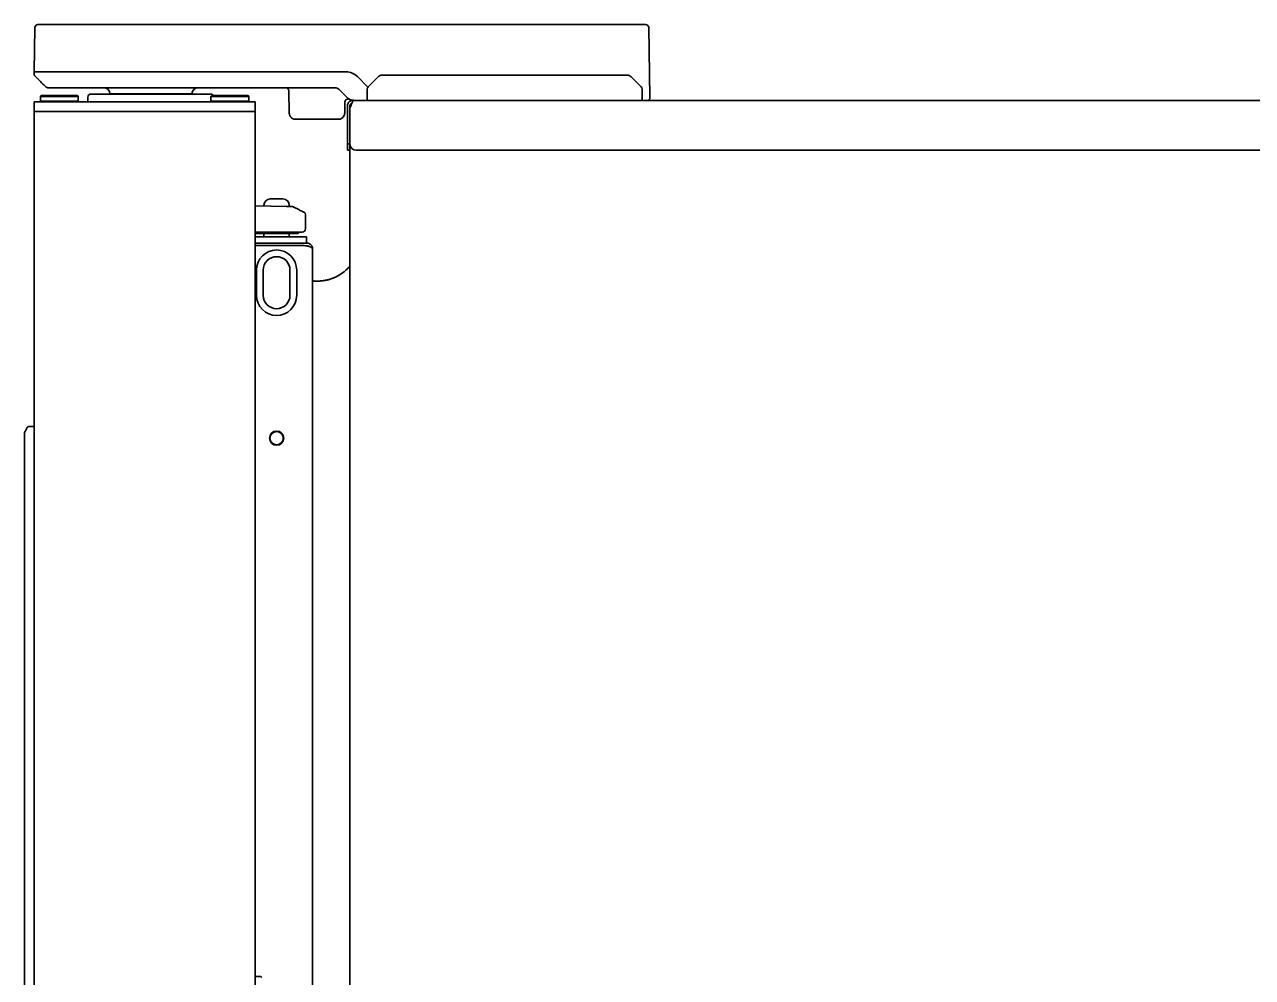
# Model space of a CAD drawing. Extents: x 53 to 4125, y 6244 to 9910.
# Drawn here: x 1120.3 to 1509, y 8465.1 to 8766.9 of the extents above; entities that cross this region are included whole.
import ezdxf

# ---------------------------------------------------------------- set-up
doc = ezdxf.new("R2010")
doc.units = 0
doc.header["$LTSCALE"] = 5
doc.layers.add('1', color=7, linetype='CONTINUOUS', true_color=0xffffff)

msp = doc.modelspace()

# ---------------------------------------------------------------- linework, layer by layer
at = {"layer": '1', "color": 7, "linetype": 'Continuous', "lineweight": 35}
for p, q in [((1124.5, 8766.9), (1130.26, 8766.9)), ((1130.26, 8766.9), (1222.08, 8766.9)), ((1225.6, 8766.9), (1230.67, 8766.9)), ((1234.23, 8766.9), (1311.26, 8766.9)), ((1311.26, 8766.9), (1316.87, 8766.9)), ((1316.9, 8766.9), (1316.97, 8766.9)), ((1123.26, 8751.9), (1123.5, 8765.92)), ((1317.87, 8765.92), (1318.26, 8743.9)), ((1123.27, 8751.19), (1123.26, 8751.9)), ((1130.26, 8751.9), (1123.26, 8751.9)), ((1222.08, 8751.9), (1130.26, 8751.9)), ((1228.96, 8747.1), (1225.62, 8750.44)), ((1232.17, 8750.32), (1229.05, 8747.19)), ((1233.58, 8750.9), (1235.76, 8750.9)), ((1235.76, 8750.9), (1308.76, 8750.9)), ((1308.76, 8750.9), (1310.93, 8750.9)), ((1315.46, 8747.19), (1312.34, 8750.32)), ((1125.51, 8744.4), (1125.26, 8744.15)), ((1137.26, 8744.15), (1125.26, 8744.15)), ((1125.26, 8744.15), (1125.26, 8742.65)), ((1125.51, 8744.4), (1137.01, 8744.4)), ((1217.55, 8746.9), (1130.26, 8746.9)), ((1137.26, 8744.15), (1137.01, 8744.4)), ((1137.26, 8742.65), (1137.26, 8744.15)), ((1140.31, 8743.94), (1140.26, 8742.4)), ((1160.26, 8744.9), (1141.31, 8744.9)), ((1147.29, 8744.94), (1147.29, 8744.9)), ((1147.29, 8744.94), (1160.26, 8744.94)), ((1160.26, 8744.94), (1173.22, 8744.94)), ((1179.2, 8744.9), (1160.26, 8744.9)), ((1173.22, 8744.9), (1173.22, 8744.94)), ((1179.51, 8744.4), (1179.26, 8744.15)), ((1191.26, 8744.15), (1179.26, 8744.15)), ((1179.26, 8744.15), (1179.26, 8742.65)), ((1179.51, 8744.4), (1191.01, 8744.4)), ((1191.26, 8744.15), (1191.01, 8744.4)), ((1191.26, 8742.65), (1191.26, 8744.15)), ((1203.95, 8745.92), (1204.07, 8738.87)), ((1218.43, 8746.9), (1217.55, 8746.9)), ((1221.55, 8744.6), (1219.84, 8746.32)), ((1228.76, 8742.9), (1228.76, 8746.49)), ((1315.76, 8746.49), (1315.76, 8742.9)), ((1318.26, 8743.9), (1318.25, 8743.64)), ((1123.26, 8742.4), (1125.26, 8742.4)), ((1123.26, 8739.4), (1123.26, 8742.4)), ((1125.26, 8739.4), (1123.26, 8739.4)), ((1123.26, 8055.9), (1123.26, 8739.4)), ((1125.26, 8742.65), (1125.51, 8742.4)), ((1131.26, 8742.65), (1125.26, 8742.65)), ((1191.26, 8742.4), (1125.26, 8742.4)), ((1191.26, 8739.4), (1125.26, 8739.4)), ((1137.26, 8742.65), (1131.26, 8742.65)), ((1137.01, 8742.4), (1137.26, 8742.65)), ((1179.26, 8742.65), (1179.51, 8742.4)), ((1185.26, 8742.65), (1179.26, 8742.65)), ((1191.26, 8742.65), (1185.26, 8742.65)), ((1191.01, 8742.4), (1191.26, 8742.65)), ((1191.26, 8742.4), (1193.26, 8742.4)), ((1193.26, 8739.4), (1191.26, 8739.4)), ((1193.26, 8742.4), (1193.26, 8739.4)), ((1193.26, 8055.9), (1193.26, 8739.4)), ((1221.68, 8742.36), (1221.62, 8738.87)), ((1222.46, 8740.37), (1222.46, 8741.1)), ((1222.46, 8740.37), (1222.46, 8729.1)), ((1223.26, 8740.37), (1223.26, 8741.1)), ((1223.6, 8741.1), (1223.26, 8740.37)), ((1223.26, 8740.37), (1223.26, 8729.1)), ((1223.26, 8740.37), (1223.26, 8729.1)), ((1223.26, 8740.3), (1223.26, 8740.3)), ((1224.26, 8742.9), (1224.51, 8742.9)), ((1224.51, 8742.9), (1883.21, 8742.9)), ((1207.11, 8736.9), (1206.02, 8736.9)), ((1219.62, 8736.9), (1207.11, 8736.9)), ((1222.46, 8727.1), (1222.46, 8729.1)), ((1222.46, 8729.1), (1223.26, 8729.1)), ((1223.26, 8729.1), (1223.26, 8727.1)), ((1223.26, 8727.1), (1222.46, 8727.1)), ((1223.26, 8011.34), (1223.26, 8727.1)), ((1566.16, 8727.1), (1225.26, 8727.1)), ((1193.26, 8709.48), (1203.23, 8709.31)), ((1196.05, 8709.7), (1196.05, 8709.43)), ((1200.05, 8711.7), (1198.05, 8711.7)), ((1202.05, 8711.7), (1200.05, 8711.7)), ((1204.05, 8709.29), (1204.05, 8709.7)), ((1209.17, 8706.9), (1209.17, 8702.2)), ((1203.26, 8701.2), (1193.26, 8701.2)), ((1193.42, 8700.7), (1200.05, 8700.7)), ((1196.05, 8700.7), (1196.05, 8699.7)), ((1200.05, 8700.7), (1206.67, 8700.7)), ((1208.17, 8701.2), (1203.26, 8701.2)), ((1204.05, 8699.7), (1204.05, 8700.7)), ((1193.26, 8699.7), (1207.55, 8699.7)), ((1193.26, 8697.7), (1209.02, 8697.7)), ((1193.26, 8696.9), (1208.75, 8696.9)), ((1207.55, 8699.7), (1209.55, 8699.7)), ((1209.55, 8699.7), (1209.55, 8697.7)), ((1211.45, 8441.4), (1211.45, 8695.72)), ((1193.68, 8689.15), (1193.68, 8681.15)), ((1195.82, 8689.15), (1195.82, 8681.15)), ((1204.28, 8681.15), (1204.28, 8689.15)), ((1206.41, 8681.15), (1206.41, 8689.15)), ((1120.36, 8637.86), (1120.98, 8639.1)), ((1121.87, 8639.65), (1123.26, 8639.65)), ((1120.26, 8635.65), (1120.26, 8637.42)), ((1120.26, 8457.15), (1120.26, 8635.65)), ((1193.26, 8465.4), (1194.92, 8465.4))]:
    msp.add_line(p, q, dxfattribs=at)
for radius in [2.25, 2.1]:
    msp.add_circle((1200.05, 8635.9), radius, dxfattribs=at)
for centre, radius, start, end in [((1124.5, 8765.9), 1, 90, 179), ((1316.87, 8765.9), 1, 1, 90), ((1229.76, 8746.49), 1, 135, 180), ((1233.58, 8748.9), 2, 90, 135), ((1310.93, 8748.9), 2, 45, 90), ((1314.76, 8746.49), 1, 0, 45), ((1141.31, 8743.9), 1, 90, 178), ((1145.29, 8744.9), 2, 1, 90), ((1175.22, 8744.9), 2, 90, 179), ((1179.2, 8743.9), 1, 30.0005, 90), ((1218.43, 8744.9), 2, 45, 90), ((1222.68, 8742.34), 1, 62.9013, 179), ((1317.5, 8743.65), 0.75, 270, 359), ((1225.26, 8729.1), 2, 180, 270), ((1198.05, 8709.7), 2, 90, 180), ((1202.05, 8709.7), 2, 0, 90), ((1193.42, 8701.2), 0.5, 250.7306, 270), ((1206.67, 8701.2), 0.5, 270, 330), ((1207.54, 8700.7), 0.5, 90, 150), ((1208.17, 8702.2), 1, 270, 0), ((1208.75, 8692.9), 4, 76.8963, 90), ((1200.05, 8689.15), 6.37, 0, 180), ((1200.05, 8689.15), 4.23, 0, 180), ((1200.05, 8681.15), 6.37, 180, 0), ((1200.05, 8681.15), 4.23, 180, 0), ((1121.87, 8638.65), 1, 90, 153.4349), ((1121.26, 8637.42), 1, 153.4349, 180), ((1194.92, 8464.9), 0.5, 26.5651, 90)]:
    msp.add_arc(centre, radius, start, end, dxfattribs=at)
msp.add_ellipse((1202.98, 8745.9), major_axis=(0, 1), ratio=0.970619, start_param=4.729842, end_param=6.283185, dxfattribs=at)
for points, knots in [([(1222.08, 8766.9), (1222.67, 8766.9), (1223.26, 8766.9), (1224.13, 8766.9), (1224.43, 8766.9), (1225.01, 8766.9), (1225.3, 8766.9), (1225.6, 8766.9)], [0, 0, 0, 0, 0.5, 0.5, 0.75, 0.75, 1, 1, 1, 1]), ([(1230.67, 8766.9), (1230.96, 8766.9), (1231.26, 8766.9), (1231.85, 8766.9), (1232.15, 8766.9), (1233.04, 8766.9), (1233.63, 8766.9), (1234.23, 8766.9)], [0, 0, 0, 0, 0.25, 0.25, 0.5, 0.5, 1, 1, 1, 1]), ([(1123.27, 8751.19), (1123.27, 8751.14), (1123.27, 8751.09), (1123.29, 8751), (1123.31, 8750.95), (1123.35, 8750.86), (1123.37, 8750.82), (1123.42, 8750.74), (1123.45, 8750.7), (1123.49, 8750.67)], [0, 0, 0, 0, 0.25, 0.25, 0.5, 0.5, 0.75, 0.75, 1, 1, 1, 1]), ([(1127.67, 8746.9), (1127.6, 8746.9), (1127.54, 8746.91), (1127.41, 8746.93), (1127.35, 8746.95), (1127.17, 8747.03), (1127.06, 8747.1), (1126.96, 8747.19)], [0, 0, 0, 0, 0.25, 0.25, 0.5, 0.5, 1, 1, 1, 1]), ([(1127.67, 8746.9), (1127.6, 8746.9), (1127.54, 8746.91), (1127.41, 8746.93), (1127.35, 8746.95), (1127.23, 8747), (1127.17, 8747.03), (1127.06, 8747.11), (1127.01, 8747.15), (1126.96, 8747.19)], [0, 0, 0, 0, 0.25, 0.25, 0.5, 0.5, 0.75, 0.75, 1, 1, 1, 1]), ([(1127.67, 8746.9), (1127.6, 8746.9), (1127.54, 8746.91), (1127.41, 8746.93), (1127.35, 8746.95), (1127.23, 8747), (1127.17, 8747.03), (1127.06, 8747.11), (1127.01, 8747.15), (1126.96, 8747.19)], [0, 0, 0, 0, 0.25, 0.25, 0.5, 0.5, 0.75, 0.75, 1, 1, 1, 1]), ([(1127.67, 8746.9), (1127.6, 8746.9), (1127.54, 8746.91), (1127.41, 8746.93), (1127.35, 8746.95), (1127.23, 8747), (1127.17, 8747.03), (1127.06, 8747.11), (1127.01, 8747.15), (1126.96, 8747.19)], [0, 0, 0, 0, 0.25, 0.25, 0.5, 0.5, 0.75, 0.75, 1, 1, 1, 1]), ([(1127.67, 8746.9), (1127.6, 8746.9), (1127.54, 8746.91), (1127.41, 8746.93), (1127.35, 8746.95), (1127.17, 8747.03), (1127.06, 8747.1), (1126.96, 8747.19)], [0, 0, 0, 0, 0.25, 0.25, 0.5, 0.5, 1, 1, 1, 1]), ([(1130.26, 8746.9), (1130.21, 8746.9), (1130.17, 8746.9), (1130.09, 8746.9), (1130.05, 8746.9), (1129.92, 8746.9), (1129.84, 8746.9), (1129.72, 8746.9), (1129.68, 8746.9), (1129.6, 8746.9), (1129.55, 8746.9), (1129.43, 8746.9), (1129.36, 8746.9), (1129.2, 8746.9), (1129.13, 8746.9), (1129.02, 8746.9), (1128.98, 8746.9), (1128.91, 8746.9), (1128.87, 8746.9), (1128.77, 8746.9), (1128.7, 8746.9), (1128.57, 8746.9), (1128.51, 8746.9), (1128.39, 8746.9), (1128.33, 8746.9), (1128.25, 8746.9), (1128.22, 8746.9), (1128.17, 8746.9), (1128.15, 8746.9), (1128.08, 8746.9), (1128.03, 8746.9), (1127.97, 8746.9), (1127.95, 8746.9), (1127.92, 8746.9), (1127.9, 8746.9), (1127.87, 8746.9), (1127.85, 8746.9), (1127.82, 8746.9), (1127.81, 8746.9), (1127.78, 8746.9), (1127.77, 8746.9), (1127.75, 8746.9), (1127.74, 8746.9), (1127.72, 8746.9), (1127.71, 8746.9), (1127.7, 8746.9), (1127.69, 8746.9), (1127.68, 8746.9), (1127.68, 8746.9), (1127.67, 8746.9), (1127.67, 8746.9), (1127.67, 8746.9), (1127.67, 8746.9), (1127.67, 8746.9), (1127.67, 8746.9), (1127.67, 8746.9)], [0, 0, 0, 0, 0.03125, 0.03125, 0.0625, 0.0625, 0.125, 0.125, 0.15625, 0.15625, 0.1875, 0.1875, 0.25, 0.25, 0.3125, 0.3125, 0.34375, 0.34375, 0.375, 0.375, 0.4375, 0.4375, 0.5, 0.5, 0.5625, 0.5625, 0.59375, 0.59375, 0.625, 0.625, 0.6875, 0.6875, 0.71875, 0.71875, 0.75, 0.75, 0.78125, 0.78125, 0.8125, 0.8125, 0.84375, 0.84375, 0.875, 0.875, 0.90625, 0.90625, 0.9375, 0.9375, 0.96875, 0.96875, 0.984375, 0.984375, 0.992187, 0.992187, 1, 1, 1, 1]), ([(1224.5, 8742.9), (1224.4, 8742.9), (1224.3, 8742.91), (1224.11, 8742.93), (1223.91, 8742.95), (1223.72, 8743), (1223.61, 8743.04), (1223.58, 8743.05), (1223.54, 8743.06), (1223.51, 8743.07), (1223.44, 8743.09), (1223.4, 8743.11), (1223.26, 8743.17), (1223.08, 8743.25), (1222.92, 8743.35), (1222.79, 8743.43), (1222.73, 8743.48), (1222.67, 8743.52), (1222.64, 8743.55), (1222.62, 8743.57), (1222.52, 8743.64), (1222.45, 8743.71), (1222.38, 8743.78)], [0, 0, 0, 0, 0.125, 0.125, 0.25, 0.375, 0.375, 0.40625, 0.40625, 0.4375, 0.4375, 0.5, 0.5, 0.625, 0.75, 0.75, 0.8125, 0.84375, 0.84375, 0.875, 0.875, 1, 1, 1, 1]), ([(1222.46, 8741.1), (1222.46, 8741.21), (1222.47, 8741.33), (1222.51, 8741.54), (1222.54, 8741.65), (1222.62, 8741.86), (1222.67, 8741.96), (1222.79, 8742.15), (1222.86, 8742.24), (1223.01, 8742.4), (1223.09, 8742.48), (1223.27, 8742.61), (1223.36, 8742.67), (1223.57, 8742.77), (1223.67, 8742.81), (1223.89, 8742.87), (1224, 8742.89), (1224.11, 8742.9)], [0, 0, 0, 0, 0.125, 0.125, 0.25, 0.25, 0.375, 0.375, 0.5, 0.5, 0.625, 0.625, 0.75, 0.75, 0.875, 0.875, 1, 1, 1, 1]), ([(1223.26, 8741.1), (1223.26, 8741.23), (1223.28, 8741.35), (1223.37, 8741.58), (1223.44, 8741.69), (1223.6, 8741.87), (1223.7, 8741.95), (1223.85, 8742.02), (1223.89, 8742.03), (1223.93, 8742.05)], [0, 0, 0, 0, 0.25, 0.25, 0.5, 0.5, 0.75, 0.75, 0.8293545, 0.8293545, 0.8293545, 0.8293545]), ([(1224.48, 8742.9), (1224.45, 8742.89), (1224.41, 8742.87), (1224.33, 8742.81), (1224.3, 8742.77), (1224.22, 8742.67), (1224.19, 8742.61), (1224.11, 8742.48), (1224.08, 8742.4), (1224, 8742.24), (1223.97, 8742.15), (1223.89, 8741.96), (1223.85, 8741.86), (1223.78, 8741.65), (1223.74, 8741.54), (1223.67, 8741.33), (1223.63, 8741.21), (1223.6, 8741.1)], [0, 0, 0, 0, 0.125, 0.125, 0.25, 0.25, 0.375, 0.375, 0.5, 0.5, 0.625, 0.625, 0.75, 0.75, 0.875, 0.875, 1, 1, 1, 1]), ([(1224.11, 8742.9), (1224.11, 8742.9), (1224.12, 8742.9), (1224.13, 8742.9), (1224.14, 8742.9), (1224.15, 8742.9), (1224.16, 8742.9), (1224.17, 8742.9), (1224.18, 8742.9), (1224.19, 8742.9), (1224.2, 8742.9), (1224.21, 8742.9), (1224.22, 8742.9), (1224.23, 8742.9), (1224.24, 8742.9), (1224.25, 8742.9), (1224.26, 8742.9)], [0, 0, 0, 0, 0.070356, 0.140723, 0.211142, 0.28165, 0.352287, 0.42309, 0.494098, 0.565348, 0.636878, 0.708725, 0.780925, 0.853514, 0.926527, 1, 1, 1, 1]), ([(1224.51, 8742.9), (1224.51, 8742.9), (1224.5, 8742.9), (1224.5, 8742.9), (1224.5, 8742.9), (1224.5, 8742.9), (1224.5, 8742.9), (1224.5, 8742.9), (1224.5, 8742.9), (1224.49, 8742.9), (1224.49, 8742.9), (1224.49, 8742.9), (1224.49, 8742.9), (1224.48, 8742.9), (1224.48, 8742.9)], [0, 0, 0, 0, 0.219075, 0.291275, 0.363122, 0.434652, 0.505902, 0.57691, 0.647713, 0.71835, 0.788858, 0.859277, 0.929644, 1, 1, 1, 1]), ([(1204.07, 8738.87), (1204.07, 8738.86), (1204.07, 8738.85), (1204.07, 8738.82), (1204.07, 8738.8), (1204.07, 8738.78), (1204.07, 8738.76), (1204.08, 8738.74), (1204.08, 8738.71), (1204.08, 8738.69), (1204.08, 8738.67), (1204.09, 8738.65), (1204.09, 8738.62), (1204.09, 8738.6), (1204.09, 8738.58), (1204.1, 8738.56), (1204.1, 8738.54), (1204.11, 8738.51), (1204.11, 8738.49), (1204.12, 8738.47), (1204.12, 8738.45), (1204.13, 8738.42), (1204.13, 8738.4), (1204.14, 8738.38), (1204.14, 8738.36), (1204.15, 8738.34), (1204.16, 8738.31), (1204.16, 8738.29), (1204.17, 8738.27), (1204.18, 8738.25), (1204.18, 8738.22), (1204.19, 8738.2), (1204.2, 8738.18), (1204.21, 8738.16), (1204.22, 8738.14), (1204.23, 8738.12), (1204.24, 8738.09), (1204.24, 8738.07), (1204.25, 8738.05), (1204.26, 8738.03), (1204.27, 8738.01), (1204.29, 8737.99), (1204.3, 8737.97), (1204.31, 8737.94), (1204.32, 8737.92), (1204.33, 8737.9), (1204.34, 8737.88), (1204.35, 8737.86), (1204.37, 8737.84), (1204.38, 8737.82), (1204.39, 8737.8), (1204.41, 8737.78), (1204.42, 8737.76), (1204.43, 8737.74), (1204.45, 8737.72), (1204.46, 8737.7), (1204.48, 8737.68), (1204.49, 8737.66), (1204.51, 8737.64), (1204.52, 8737.62), (1204.54, 8737.6), (1204.55, 8737.58), (1204.57, 8737.57), (1204.59, 8737.55), (1204.6, 8737.53), (1204.62, 8737.51), (1204.64, 8737.49), (1204.65, 8737.48), (1204.67, 8737.46), (1204.68, 8737.45), (1204.69, 8737.44), (1204.7, 8737.43), (1204.72, 8737.41), (1204.73, 8737.4), (1204.75, 8737.39), (1204.76, 8737.37), (1204.78, 8737.36), (1204.79, 8737.35), (1204.81, 8737.33), (1204.83, 8737.32), (1204.84, 8737.31), (1204.86, 8737.29), (1204.88, 8737.28), (1204.9, 8737.26), (1204.92, 8737.25), (1204.94, 8737.24), (1204.96, 8737.22), (1204.98, 8737.21), (1205.01, 8737.19), (1205.03, 8737.18), (1205.05, 8737.17), (1205.07, 8737.15), (1205.1, 8737.14), (1205.12, 8737.13), (1205.15, 8737.11), (1205.18, 8737.1), (1205.2, 8737.09), (1205.23, 8737.07), (1205.26, 8737.06), (1205.29, 8737.05), (1205.31, 8737.04), (1205.34, 8737.03), (1205.37, 8737.01), (1205.41, 8737), (1205.44, 8736.99), (1205.47, 8736.98), (1205.5, 8736.97), (1205.54, 8736.96), (1205.57, 8736.96), (1205.6, 8736.95), (1205.64, 8736.94), (1205.67, 8736.93), (1205.71, 8736.93), (1205.75, 8736.92), (1205.79, 8736.92), (1205.82, 8736.91), (1205.86, 8736.91), (1205.9, 8736.91), (1205.94, 8736.9), (1205.98, 8736.9), (1206.01, 8736.9), (1206.02, 8736.9)], [0, 0, 0, 0, 0.007054, 0.014124, 0.021211, 0.028313, 0.035432, 0.042566, 0.049717, 0.056884, 0.064068, 0.071267, 0.078483, 0.085714, 0.092962, 0.100226, 0.107506, 0.114803, 0.122115, 0.129444, 0.136789, 0.144149, 0.151527, 0.15892, 0.166329, 0.173755, 0.181197, 0.188655, 0.196129, 0.203619, 0.211125, 0.218648, 0.226186, 0.233741, 0.241312, 0.248899, 0.256503, 0.264122, 0.271758, 0.27941, 0.287078, 0.294762, 0.302462, 0.310179, 0.317912, 0.32566, 0.333425, 0.341207, 0.349004, 0.356817, 0.364647, 0.372493, 0.380355, 0.388233, 0.396128, 0.404038, 0.411965, 0.419908, 0.427867, 0.435842, 0.443833, 0.451841, 0.459865, 0.467904, 0.47596, 0.484033, 0.492121, 0.500226, 0.505738, 0.511401, 0.517214, 0.523178, 0.529293, 0.535559, 0.541975, 0.548542, 0.55526, 0.562128, 0.569147, 0.576316, 0.583636, 0.591107, 0.598729, 0.606501, 0.614424, 0.622498, 0.630722, 0.639097, 0.647623, 0.656299, 0.665126, 0.674104, 0.683232, 0.692511, 0.701941, 0.711521, 0.721252, 0.731134, 0.741166, 0.751349, 0.761683, 0.772168, 0.782803, 0.793588, 0.804525, 0.815612, 0.82685, 0.838238, 0.849777, 0.861467, 0.873308, 0.885299, 0.897441, 0.909733, 0.922177, 0.93477, 0.947515, 0.96041, 0.973456, 0.986653, 1, 1, 1, 1]), ([(1219.62, 8736.9), (1219.74, 8736.9), (1219.87, 8736.91), (1220.13, 8736.96), (1220.25, 8737), (1220.61, 8737.15), (1220.83, 8737.29), (1221.2, 8737.66), (1221.35, 8737.87), (1221.5, 8738.23), (1221.54, 8738.36), (1221.6, 8738.61), (1221.61, 8738.74), (1221.62, 8738.87)], [0, 0, 0, 0, 0.125, 0.125, 0.25, 0.25, 0.5, 0.5, 0.75, 0.75, 0.875, 0.875, 1, 1, 1, 1]), ([(1203.23, 8709.31), (1203.27, 8709.31), (1203.3, 8709.3), (1203.36, 8709.3), (1203.39, 8709.3), (1203.47, 8709.3), (1203.53, 8709.3), (1203.65, 8709.3), (1203.71, 8709.3), (1203.79, 8709.3), (1203.82, 8709.3), (1203.88, 8709.29), (1203.91, 8709.29), (1203.99, 8709.29), (1204.04, 8709.29), (1204.15, 8709.29), (1204.2, 8709.29), (1204.3, 8709.29), (1204.35, 8709.29), (1204.42, 8709.28), (1204.44, 8709.28), (1204.48, 8709.28), (1204.5, 8709.28), (1204.57, 8709.28), (1204.61, 8709.28), (1204.68, 8709.28), (1204.72, 8709.28), (1204.76, 8709.28), (1204.78, 8709.28), (1204.81, 8709.28), (1204.83, 8709.28), (1204.87, 8709.28), (1204.89, 8709.28), (1204.96, 8709.28), (1205, 8709.27), (1205.02, 8709.27), (1205.03, 8709.27), (1205.04, 8709.27), (1205.04, 8709.27), (1205.04, 8709.27), (1205.04, 8709.27), (1205.05, 8709.27), (1205.05, 8709.27), (1205.05, 8709.27), (1205.05, 8709.27), (1205.05, 8709.27)], [0, 0, 0, 0, 0.031372, 0.031372, 0.062745, 0.062745, 0.12549, 0.12549, 0.188235, 0.188235, 0.219607, 0.219607, 0.25098, 0.25098, 0.313724, 0.313724, 0.376469, 0.376469, 0.439214, 0.439214, 0.470587, 0.470587, 0.501959, 0.501959, 0.564704, 0.564704, 0.627449, 0.627449, 0.658821, 0.658821, 0.690194, 0.690194, 0.752939, 0.752939, 0.878429, 0.878429, 0.909801, 0.909801, 0.925487, 0.925487, 0.941173, 0.941173, 0.972546, 0.972546, 1, 1, 1, 1]), ([(1205.05, 8709.27), (1205.09, 8709.27), (1205.13, 8709.27), (1205.2, 8709.25), (1205.24, 8709.24), (1205.28, 8709.22)], [0, 0, 0, 0, 0.5, 0.5, 1, 1, 1, 1]), ([(1209.17, 8706.9), (1209.17, 8706.94), (1209.16, 8706.99), (1209.14, 8707.08), (1209.12, 8707.12), (1209.07, 8707.2), (1209.04, 8707.23), (1208.98, 8707.29), (1208.94, 8707.32), (1208.9, 8707.34)], [0, 0, 0, 0, 0.25, 0.25, 0.5, 0.5, 0.75, 0.75, 1, 1, 1, 1]), ([(1209.65, 8697.7), (1209.56, 8697.7), (1209.46, 8697.7), (1209.25, 8697.7), (1209.13, 8697.7), (1209.02, 8697.7)], [0, 0, 0, 0, 0.462959, 0.462959, 1, 1, 1, 1]), ([(1209.65, 8697.7), (1209.78, 8697.7), (1209.89, 8697.69), (1210.07, 8697.65), (1210.13, 8697.64), (1210.21, 8697.61), (1210.24, 8697.6), (1210.3, 8697.58), (1210.33, 8697.57), (1210.46, 8697.51), (1210.57, 8697.46), (1210.69, 8697.38), (1210.71, 8697.36), (1210.76, 8697.32), (1210.78, 8697.31), (1210.85, 8697.25), (1210.89, 8697.21), (1211.01, 8697.09), (1211.08, 8697), (1211.16, 8696.89), (1211.18, 8696.86), (1211.2, 8696.82), (1211.25, 8696.74), (1211.28, 8696.67), (1211.32, 8696.57), (1211.34, 8696.52), (1211.37, 8696.45), (1211.38, 8696.42), (1211.39, 8696.37), (1211.4, 8696.34), (1211.43, 8696.22), (1211.44, 8696.11), (1211.45, 8696.01)], [0, 0, 0, 0, 0.125, 0.125, 0.1875, 0.1875, 0.21875, 0.21875, 0.25, 0.25, 0.375, 0.375, 0.40625, 0.40625, 0.4375, 0.4375, 0.5, 0.5, 0.625, 0.625, 0.65625, 0.65625, 0.6875, 0.75, 0.75, 0.8125, 0.8125, 0.84375, 0.84375, 0.875, 0.875, 1, 1, 1, 1]), ([(1211.45, 8695.73), (1211.44, 8695.8), (1211.43, 8695.87), (1211.38, 8696), (1211.35, 8696.06), (1211.29, 8696.13), (1211.28, 8696.14), (1211.26, 8696.17), (1211.22, 8696.21), (1211.18, 8696.25), (1211.08, 8696.32), (1211.01, 8696.37), (1210.91, 8696.43), (1210.89, 8696.44), (1210.85, 8696.46), (1210.78, 8696.49), (1210.71, 8696.52), (1210.57, 8696.58), (1210.46, 8696.61), (1210.33, 8696.65), (1210.3, 8696.66), (1210.24, 8696.67), (1210.21, 8696.68), (1210.13, 8696.7), (1210.01, 8696.73), (1209.9, 8696.75), (1209.81, 8696.77), (1209.78, 8696.78), (1209.71, 8696.79), (1209.68, 8696.79), (1209.65, 8696.8)], [0, 0, 0, 0, 0.125, 0.125, 0.25, 0.25, 0.28125, 0.28125, 0.3125, 0.375, 0.375, 0.5, 0.5, 0.53125, 0.53125, 0.5625, 0.625, 0.625, 0.75, 0.75, 0.78125, 0.78125, 0.8125, 0.8125, 0.875, 0.9375, 0.9375, 0.96875, 0.96875, 1, 1, 1, 1])]:
    msp.add_open_spline(points, degree=3, knots=knots, dxfattribs=at)
for points, degree in [([(1225.62, 8750.44), (1224.69, 8751.37), (1223.4, 8751.9), (1222.08, 8751.9)], 3), ([(1126.96, 8747.19), (1123.49, 8750.67)], 1), ([(1126.96, 8747.19), (1126.96, 8747.19)], 1), ([(1126.96, 8747.19), (1126.96, 8747.19)], 1), ([(1222.38, 8743.78), (1222.1, 8744.06), (1221.83, 8744.33), (1221.55, 8744.6)], 3), ([(1223.12, 8743.24), (1223.12, 8743.24)], 1), ([(1205.28, 8709.22), (1208.9, 8707.34)], 1), ([(1211.45, 8696.01), (1211.45, 8695.95), (1211.45, 8695.88), (1211.45, 8695.81)], 3)]:
    msp.add_open_spline(points, degree=degree, dxfattribs=at)
msp.add_rational_spline([(1211.42, 8685.73), (1214.76, 8685.37), (1218.03, 8686.07), (1220.88, 8687.76), (1223.04, 8690.13), (1223.1, 8690.2), (1223.17, 8690.25), (1223.26, 8690.29), (1223.34, 8690.31), (1223.36, 8690.31), (1223.37, 8690.32), (1223.39, 8690.32), (1223.4, 8690.32)], [0.499655350133, 0.482189913623, 0.483788026206, 0.50444968788, 0.544174898647, 0.531788766491, 0.527660055772, 0.531788766491, 0.544174898647, 0.544174898647, 0.544077319641, 0.543914335886, 0.543711049198], degree=4, knots=[0, 0, 0, 0, 0, 0.969667, 0.969667, 0.969667, 0.969667, 0.995868, 0.995868, 0.995868, 0.995868, 1, 1, 1, 1, 1], dxfattribs=at)

doc.saveas('drawing.dxf')
